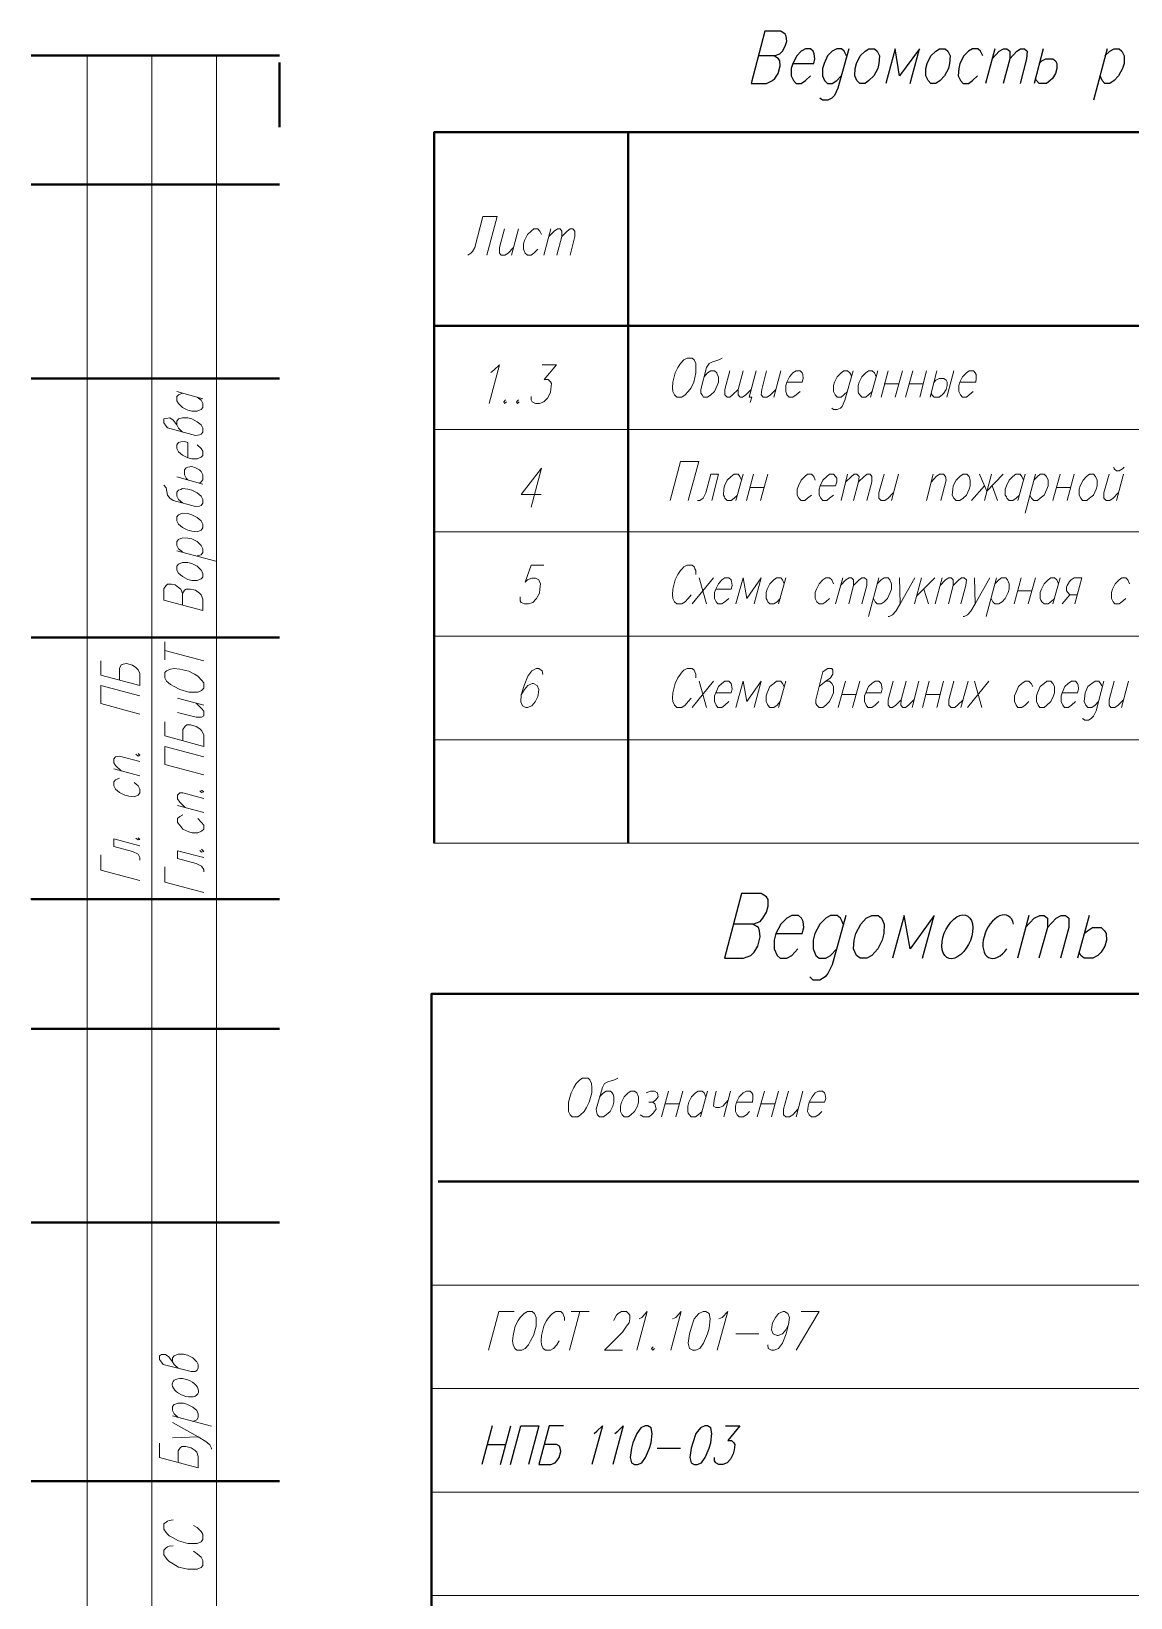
# Model space of a CAD drawing. Header units: millimetres. Extents: x 2185 to 4647, y 1259 to 2456.
# Drawn here: x 3891.2 to 3933.7, y 2395.2 to 2455.7 of the extents above; entities that cross this region are included whole.
import ezdxf

# ---------------------------------------------------------------- set-up
doc = ezdxf.new("R2010")
doc.units = ezdxf.units.MM
for name, color, linetype in [('PDF _0', 7, 'Continuous'), ('PDF _OBORUDOVANIE', 7, 'Continuous'), ('PDF _Рамка толстая', 7, 'Continuous')]:
    doc.layers.add(name, color=color, linetype=linetype)

msp = doc.modelspace()

# ---------------------------------------------------------------- linework, layer by layer
at = {"layer": 'PDF _0', "lineweight": 40}
for points in [[(3891.183, 2454.785), (3900.772, 2454.785)], [(3999.013, 2424.324), (3999.013, 2451.821), (3906.762, 2451.821), (3906.762, 2424.324)], [(3914.256, 2451.821), (3914.256, 2424.324)], [(3891.183, 2449.789), (3900.772, 2449.789)], [(3999.013, 2444.328), (3906.762, 2444.328)], [(3891.183, 2442.295), (3900.772, 2442.295)], [(3891.183, 2432.283), (3900.772, 2432.283)], [(3906.657, 2339.25), (3906.657, 2418.503), (3999.14, 2418.503), (3999.14, 2339.25)], [(3891.183, 2417.148), (3900.772, 2417.148)], [(3906.911, 2411.242), (3999.14, 2411.242)], [(3891.183, 2409.654), (3900.772, 2409.654)], [(3891.183, 2399.663), (3900.772, 2399.663)]]:
    msp.add_lwpolyline(points, dxfattribs=at)
at = {"layer": 'PDF _0', "lineweight": 20}
for points in [[(3893.342, 2454.785), (3893.342, 2422.165), (3893.342, 2357.031)], [(3895.84, 2454.785), (3895.84, 2422.165), (3895.84, 2357.031)], [(3898.338, 2454.785), (3898.338, 2422.165), (3898.338, 2357.031)], [(3908.795, 2447.058), (3909.197, 2448.561), (3908.646, 2448.561), (3908.329, 2447.355), (3908.244, 2447.206), (3908.181, 2447.143), (3908.054, 2447.058)], [(3909.472, 2448.074), (3909.281, 2447.355), (3909.281, 2447.143), (3909.345, 2447.058), (3909.493, 2447.058), (3909.62, 2447.143), (3909.832, 2447.355)], [(3910.022, 2448.074), (3909.747, 2447.058)], [(3910.911, 2447.863), (3910.848, 2447.99), (3910.763, 2448.074), (3910.615, 2448.074), (3910.509, 2447.99), (3910.361, 2447.863), (3910.255, 2447.63), (3910.213, 2447.503), (3910.213, 2447.291), (3910.276, 2447.143), (3910.361, 2447.058), (3910.509, 2447.058), (3910.615, 2447.143), (3910.763, 2447.291)], [(3911.271, 2448.074), (3910.996, 2447.058)], [(3911.187, 2447.778), (3911.398, 2447.99), (3911.525, 2448.074), (3911.631, 2448.074), (3911.695, 2447.99), (3911.695, 2447.778), (3911.504, 2447.058)], [(3911.695, 2447.778), (3911.906, 2447.99), (3912.012, 2448.074), (3912.118, 2448.074), (3912.203, 2447.99), (3912.203, 2447.778), (3912.012, 2447.058)], [(3917.897, 2443.079), (3917.77, 2443.015), (3917.495, 2442.93), (3917.389, 2442.867), (3917.283, 2442.719), (3917.071, 2441.872), (3917.071, 2441.724), (3917.114, 2441.66), (3917.177, 2441.576), (3917.325, 2441.576), (3917.452, 2441.66), (3917.6, 2441.787), (3917.706, 2442.02), (3917.749, 2442.147), (3917.749, 2442.359), (3917.706, 2442.444), (3917.685, 2442.507), (3917.6, 2442.592), (3917.452, 2442.592), (3917.325, 2442.507), (3917.198, 2442.359)], [(3908.943, 2442.528), (3909.07, 2442.613), (3909.281, 2442.825), (3908.879, 2441.322)], [(3910.933, 2442.825), (3911.483, 2442.825), (3911.017, 2442.253), (3911.165, 2442.253), (3911.25, 2442.168), (3911.292, 2442.105), (3911.271, 2441.893), (3911.25, 2441.745), (3911.144, 2441.533), (3910.996, 2441.385), (3910.827, 2441.322), (3910.679, 2441.322), (3910.552, 2441.385), (3910.509, 2441.47), (3910.509, 2441.597)], [(3918.511, 2441.872), (3918.299, 2441.66), (3918.193, 2441.576), (3918.087, 2441.576), (3918.003, 2441.66), (3918.003, 2441.872), (3918.193, 2442.592)], [(3919.019, 2441.872), (3918.807, 2441.66), (3918.68, 2441.576), (3918.595, 2441.576), (3918.511, 2441.66), (3918.511, 2441.872), (3918.701, 2442.592)], [(3919.209, 2442.592), (3918.934, 2441.576), (3919.04, 2441.576), (3918.976, 2441.364)], [(3919.611, 2442.592), (3919.421, 2441.872), (3919.4, 2441.66), (3919.484, 2441.576), (3919.633, 2441.576), (3919.76, 2441.66), (3919.971, 2441.872)], [(3920.162, 2442.592), (3919.887, 2441.576)], [(3920.395, 2442.147), (3920.987, 2442.147), (3921.03, 2442.295), (3921.009, 2442.444), (3920.987, 2442.507), (3920.903, 2442.592), (3920.755, 2442.592), (3920.628, 2442.507), (3920.501, 2442.359), (3920.395, 2442.147), (3920.352, 2442.02), (3920.352, 2441.787), (3920.395, 2441.66), (3920.479, 2441.576), (3920.628, 2441.576), (3920.755, 2441.66), (3920.903, 2441.787)], [(3922.956, 2442.592), (3922.638, 2441.449), (3922.533, 2441.216), (3922.469, 2441.152), (3922.342, 2441.089), (3922.194, 2441.089), (3922.13, 2441.152)], [(3922.892, 2442.359), (3922.871, 2442.444), (3922.829, 2442.507), (3922.744, 2442.592), (3922.596, 2442.592), (3922.49, 2442.507), (3922.342, 2442.359), (3922.236, 2442.147), (3922.194, 2442.02), (3922.194, 2441.787), (3922.257, 2441.66), (3922.342, 2441.576), (3922.49, 2441.576), (3922.596, 2441.66), (3922.744, 2441.787)], [(3923.697, 2441.787), (3923.549, 2441.66), (3923.443, 2441.576), (3923.295, 2441.576), (3923.21, 2441.66), (3923.168, 2441.724), (3923.147, 2441.787), (3923.147, 2442.02), (3923.189, 2442.147), (3923.295, 2442.359), (3923.443, 2442.507), (3923.549, 2442.592), (3923.697, 2442.592), (3923.782, 2442.507), (3923.845, 2442.359)], [(3923.909, 2442.592), (3923.633, 2441.576)], [(3924.311, 2442.592), (3924.036, 2441.576)], [(3924.861, 2442.592), (3924.586, 2441.576)], [(3925.263, 2442.592), (3924.988, 2441.576)], [(3925.793, 2442.592), (3925.538, 2441.576)], [(3926.195, 2442.592), (3925.941, 2441.576)], [(3926.851, 2442.592), (3926.576, 2441.576)], [(3927.084, 2442.147), (3927.698, 2442.147), (3927.719, 2442.295), (3927.719, 2442.444), (3927.676, 2442.507), (3927.613, 2442.592), (3927.444, 2442.592), (3927.338, 2442.507), (3927.19, 2442.359), (3927.084, 2442.147), (3927.041, 2442.02), (3927.041, 2441.787), (3927.105, 2441.66), (3927.19, 2441.576), (3927.338, 2441.576), (3927.444, 2441.66), (3927.592, 2441.787)], [(3924.163, 2442.084), (3924.713, 2442.084)], [(3925.115, 2442.084), (3925.665, 2442.084)], [(3926.089, 2442.147), (3926.152, 2442.232), (3926.279, 2442.295), (3926.428, 2442.295), (3926.47, 2442.295), (3926.555, 2442.232), (3926.597, 2442.147), (3926.597, 2442.02), (3926.555, 2441.872), (3926.47, 2441.724), (3926.406, 2441.66), (3926.279, 2441.576), (3926.089, 2441.576), (3926.004, 2441.66), (3925.983, 2441.724)], [(3896.814, 2441.787), (3897.808, 2441.512)], [(3897.597, 2441.576), (3897.745, 2441.449), (3897.808, 2441.322), (3897.808, 2441.173), (3897.745, 2441.089), (3897.681, 2441.068), (3897.597, 2441.025), (3897.385, 2441.025), (3897.237, 2441.068), (3897.025, 2441.173), (3896.877, 2441.322), (3896.814, 2441.427), (3896.814, 2441.597), (3896.877, 2441.66), (3897.025, 2441.724)], [(3909.514, 2441.47), (3909.451, 2441.385), (3909.472, 2441.322), (3909.557, 2441.385)], [(3910.022, 2441.47), (3909.938, 2441.385), (3909.98, 2441.322), (3910.044, 2441.385)], [(3897.025, 2440.221), (3896.877, 2440.369), (3896.814, 2440.496), (3896.665, 2440.687), (3896.538, 2440.771), (3896.39, 2440.75), (3896.305, 2440.729), (3896.305, 2440.581), (3896.39, 2440.454), (3896.454, 2440.39), (3897.533, 2440.094), (3897.681, 2440.115), (3897.745, 2440.136), (3897.808, 2440.221), (3897.808, 2440.369), (3897.745, 2440.496), (3897.597, 2440.623), (3897.385, 2440.729), (3897.237, 2440.771), (3897.025, 2440.771), (3896.877, 2440.729), (3896.814, 2440.644), (3896.814, 2440.496)], [(3906.762, 2440.327), (3999.013, 2440.327)], [(3897.237, 2439.226), (3897.237, 2439.819), (3897.11, 2439.861), (3896.962, 2439.84), (3896.877, 2439.819), (3896.814, 2439.734), (3896.814, 2439.586), (3896.877, 2439.459), (3897.025, 2439.332), (3897.237, 2439.226), (3897.385, 2439.184), (3897.597, 2439.184), (3897.745, 2439.247), (3897.808, 2439.311), (3897.808, 2439.48), (3897.745, 2439.586), (3897.597, 2439.734)], [(3897.237, 2438.379), (3897.173, 2438.443), (3897.11, 2438.57), (3897.11, 2438.718), (3897.11, 2438.76), (3897.173, 2438.845), (3897.237, 2438.866), (3897.385, 2438.887), (3897.533, 2438.845), (3897.681, 2438.76), (3897.745, 2438.697), (3897.808, 2438.57), (3897.808, 2438.379), (3897.745, 2438.295), (3897.681, 2438.252)], [(3910.509, 2437.321), (3910.911, 2438.824), (3910.128, 2437.808), (3910.89, 2437.808)], [(3915.886, 2437.575), (3916.288, 2439.078), (3916.987, 2439.078), (3916.584, 2437.575)], [(3933.032, 2438.866), (3933.053, 2438.803), (3933.138, 2438.718), (3933.244, 2438.718), (3933.371, 2438.803), (3933.434, 2438.866)], [(3896.814, 2438.485), (3897.808, 2438.21)], [(3917.495, 2437.575), (3917.749, 2438.591), (3917.452, 2438.591), (3917.262, 2437.871), (3917.156, 2437.66), (3917.029, 2437.575), (3916.944, 2437.575)], [(3918.49, 2437.787), (3918.363, 2437.66), (3918.236, 2437.575), (3918.087, 2437.575), (3918.003, 2437.66), (3917.982, 2437.723), (3917.939, 2437.787), (3917.96, 2438.019), (3917.982, 2438.146), (3918.087, 2438.358), (3918.236, 2438.506), (3918.363, 2438.591), (3918.511, 2438.591), (3918.574, 2438.506), (3918.638, 2438.358)], [(3918.701, 2438.591), (3918.426, 2437.575)], [(3919.103, 2438.591), (3918.828, 2437.575)], [(3919.654, 2438.591), (3919.379, 2437.575)], [(3921.495, 2438.358), (3921.432, 2438.506), (3921.347, 2438.591), (3921.199, 2438.591), (3921.093, 2438.506), (3920.945, 2438.358), (3920.839, 2438.146), (3920.797, 2438.019), (3920.797, 2437.787), (3920.86, 2437.66), (3920.945, 2437.575), (3921.093, 2437.575), (3921.199, 2437.66), (3921.347, 2437.787)], [(3921.686, 2438.146), (3922.279, 2438.146), (3922.321, 2438.295), (3922.321, 2438.443), (3922.279, 2438.506), (3922.194, 2438.591), (3922.046, 2438.591), (3921.94, 2438.506), (3921.792, 2438.358), (3921.686, 2438.146), (3921.644, 2438.019), (3921.644, 2437.787), (3921.707, 2437.66), (3921.792, 2437.575), (3921.94, 2437.575), (3922.046, 2437.66), (3922.194, 2437.787)], [(3922.744, 2438.591), (3922.49, 2437.575)], [(3922.681, 2438.295), (3922.892, 2438.506), (3922.998, 2438.591), (3923.104, 2438.591), (3923.189, 2438.506), (3923.168, 2438.295), (3922.977, 2437.575)], [(3923.168, 2438.295), (3923.379, 2438.506), (3923.506, 2438.591), (3923.612, 2438.591), (3923.676, 2438.506), (3923.676, 2438.295), (3923.485, 2437.575)], [(3924.163, 2438.591), (3923.951, 2437.871), (3923.951, 2437.66), (3924.036, 2437.575), (3924.184, 2437.575), (3924.311, 2437.66), (3924.501, 2437.871)], [(3924.713, 2438.591), (3924.438, 2437.575)], [(3926.047, 2438.591), (3925.793, 2437.575)], [(3925.983, 2438.295), (3926.174, 2438.506), (3926.301, 2438.591), (3926.449, 2438.591), (3926.533, 2438.506), (3926.555, 2438.358), (3926.343, 2437.575)], [(3928.756, 2438.591), (3928.121, 2437.935), (3927.846, 2438.591)], [(3928.311, 2438.591), (3928.036, 2437.575)], [(3929.391, 2437.787), (3929.264, 2437.66), (3929.137, 2437.575), (3928.989, 2437.575), (3928.904, 2437.66), (3928.883, 2437.723), (3928.841, 2437.787), (3928.841, 2438.019), (3928.883, 2438.146), (3928.989, 2438.358), (3929.137, 2438.506), (3929.243, 2438.591), (3929.412, 2438.591), (3929.476, 2438.506), (3929.539, 2438.358)], [(3929.603, 2438.591), (3929.328, 2437.575)], [(3930.005, 2438.591), (3929.603, 2437.088)], [(3929.941, 2438.358), (3930.09, 2438.506), (3930.195, 2438.591), (3930.344, 2438.591), (3930.428, 2438.506), (3930.492, 2438.358), (3930.492, 2438.146), (3930.449, 2438.019), (3930.344, 2437.787), (3930.195, 2437.66), (3930.09, 2437.575), (3929.941, 2437.575), (3929.857, 2437.66), (3929.793, 2437.787)], [(3930.957, 2438.591), (3930.682, 2437.575)], [(3931.508, 2438.591), (3931.233, 2437.575)], [(3932.863, 2438.591), (3932.651, 2437.871), (3932.651, 2437.66), (3932.736, 2437.575), (3932.884, 2437.575), (3933.011, 2437.66), (3933.201, 2437.871)], [(3933.413, 2438.591), (3933.138, 2437.575)], [(3896.305, 2438.168), (3896.39, 2438.062), (3896.454, 2437.787), (3896.538, 2437.66), (3896.665, 2437.575), (3897.533, 2437.342), (3897.681, 2437.363), (3897.745, 2437.384), (3897.808, 2437.469), (3897.808, 2437.617), (3897.745, 2437.744), (3897.597, 2437.871), (3897.385, 2437.977), (3897.237, 2438.019), (3897.025, 2438.041), (3896.962, 2437.998), (3896.877, 2437.977), (3896.814, 2437.892), (3896.814, 2437.744), (3896.877, 2437.617), (3897.025, 2437.49)], [(3918.976, 2438.083), (3919.527, 2438.083)], [(3927.528, 2437.575), (3928.036, 2438.146)], [(3928.333, 2438.146), (3928.544, 2437.575)], [(3930.809, 2438.083), (3931.36, 2438.083)], [(3897.025, 2435.585), (3896.877, 2435.712), (3896.814, 2435.839), (3896.814, 2435.987), (3896.877, 2436.072), (3897.025, 2436.135), (3897.237, 2436.114), (3897.385, 2436.093), (3897.597, 2435.987), (3897.745, 2435.839), (3897.808, 2435.712), (3897.808, 2435.564), (3897.745, 2435.479), (3897.597, 2435.437)], [(3906.762, 2436.368), (3999.013, 2436.368)], [(3896.814, 2435.627), (3898.316, 2435.225)], [(3910.996, 2435.077), (3910.509, 2435.077), (3910.276, 2434.421), (3910.361, 2434.506), (3910.53, 2434.569), (3910.679, 2434.569), (3910.806, 2434.506), (3910.869, 2434.357), (3910.848, 2434.146), (3910.827, 2433.998), (3910.721, 2433.786), (3910.573, 2433.638), (3910.403, 2433.574), (3910.255, 2433.574), (3910.128, 2433.638), (3910.086, 2433.701), (3910.086, 2433.849)], [(3916.881, 2434.717), (3916.881, 2434.865), (3916.838, 2434.929), (3916.817, 2435.014), (3916.733, 2435.077), (3916.542, 2435.077), (3916.415, 2435.014), (3916.352, 2434.929), (3916.288, 2434.865), (3916.182, 2434.717), (3916.076, 2434.506), (3915.992, 2434.146), (3915.971, 2433.934), (3915.992, 2433.786), (3916.055, 2433.659), (3916.14, 2433.574), (3916.33, 2433.574), (3916.457, 2433.659), (3916.584, 2433.786), (3916.69, 2433.934)], [(3917.558, 2434.59), (3916.733, 2433.574)], [(3917.008, 2434.59), (3917.283, 2433.574)], [(3917.643, 2434.146), (3918.236, 2434.146), (3918.278, 2434.294), (3918.257, 2434.442), (3918.236, 2434.506), (3918.151, 2434.59), (3918.003, 2434.59), (3917.876, 2434.506), (3917.749, 2434.357), (3917.643, 2434.146), (3917.6, 2434.019), (3917.6, 2433.786), (3917.664, 2433.659), (3917.727, 2433.574), (3917.876, 2433.574), (3918.003, 2433.659), (3918.151, 2433.786)], [(3919.125, 2433.574), (3919.4, 2434.59), (3918.849, 2433.786), (3918.701, 2434.59), (3918.426, 2433.574)], [(3920.141, 2433.786), (3920.014, 2433.659), (3919.887, 2433.574), (3919.738, 2433.574), (3919.654, 2433.659), (3919.633, 2433.722), (3919.59, 2433.786), (3919.59, 2434.019), (3919.633, 2434.146), (3919.738, 2434.357), (3919.887, 2434.506), (3919.992, 2434.59), (3920.162, 2434.59), (3920.225, 2434.506), (3920.289, 2434.357)], [(3920.352, 2434.59), (3920.077, 2433.574)], [(3922.194, 2434.357), (3922.13, 2434.506), (3922.046, 2434.59), (3921.898, 2434.59), (3921.792, 2434.506), (3921.644, 2434.357), (3921.538, 2434.146), (3921.495, 2434.019), (3921.495, 2433.786), (3921.559, 2433.659), (3921.644, 2433.574), (3921.792, 2433.574), (3921.898, 2433.659), (3922.046, 2433.786)], [(3922.554, 2434.59), (3922.279, 2433.574)], [(3922.469, 2434.294), (3922.681, 2434.506), (3922.808, 2434.59), (3922.892, 2434.59), (3922.977, 2434.506), (3922.977, 2434.294), (3922.787, 2433.574)], [(3922.977, 2434.294), (3923.189, 2434.506), (3923.295, 2434.59), (3923.401, 2434.59), (3923.485, 2434.506), (3923.485, 2434.294), (3923.295, 2433.574)], [(3923.951, 2434.59), (3923.549, 2433.087)], [(3923.887, 2434.357), (3924.036, 2434.506), (3924.163, 2434.59), (3924.311, 2434.59), (3924.374, 2434.506), (3924.438, 2434.357), (3924.438, 2434.146), (3924.395, 2434.019), (3924.29, 2433.786), (3924.163, 2433.659), (3924.036, 2433.574), (3923.887, 2433.574), (3923.803, 2433.659), (3923.739, 2433.786)], [(3924.755, 2434.59), (3924.776, 2433.574), (3925.348, 2434.59)], [(3925.602, 2434.59), (3925.327, 2433.574)], [(3926.11, 2434.59), (3925.411, 2433.871)], [(3926.406, 2434.59), (3926.131, 2433.574)], [(3926.322, 2434.294), (3926.533, 2434.506), (3926.66, 2434.59), (3926.745, 2434.59), (3926.83, 2434.506), (3926.83, 2434.294), (3926.639, 2433.574)], [(3926.83, 2434.294), (3927.041, 2434.506), (3927.147, 2434.59), (3927.253, 2434.59), (3927.338, 2434.506), (3927.317, 2434.294), (3927.126, 2433.574)], [(3927.655, 2434.59), (3927.676, 2433.574), (3928.248, 2434.59)], [(3928.502, 2434.59), (3928.1, 2433.087)], [(3928.439, 2434.357), (3928.587, 2434.506), (3928.693, 2434.59), (3928.862, 2434.59), (3928.925, 2434.506), (3928.989, 2434.357), (3928.989, 2434.146), (3928.947, 2434.019), (3928.841, 2433.786), (3928.714, 2433.659), (3928.587, 2433.574), (3928.439, 2433.574), (3928.354, 2433.659), (3928.29, 2433.786)], [(3929.455, 2434.59), (3929.179, 2433.574)], [(3930.005, 2434.59), (3929.73, 2433.574)], [(3930.746, 2433.786), (3930.598, 2433.659), (3930.492, 2433.574), (3930.344, 2433.574), (3930.259, 2433.659), (3930.217, 2433.722), (3930.195, 2433.786), (3930.195, 2434.019), (3930.238, 2434.146), (3930.344, 2434.357), (3930.492, 2434.506), (3930.598, 2434.59), (3930.746, 2434.59), (3930.83, 2434.506), (3930.894, 2434.357)], [(3930.957, 2434.59), (3930.682, 2433.574)], [(3931.529, 2433.574), (3931.804, 2434.59), (3931.508, 2434.59), (3931.381, 2434.506), (3931.317, 2434.442), (3931.233, 2434.294), (3931.212, 2434.23), (3931.212, 2434.082), (3931.254, 2434.019), (3931.339, 2433.934), (3931.635, 2433.934)], [(3933.646, 2434.357), (3933.582, 2434.506), (3933.498, 2434.59), (3933.349, 2434.59), (3933.244, 2434.506), (3933.095, 2434.357), (3932.99, 2434.146), (3932.947, 2434.019), (3932.947, 2433.786), (3933.011, 2433.659), (3933.074, 2433.574), (3933.244, 2433.574), (3933.349, 2433.659), (3933.498, 2433.786)], [(3897.025, 2433.976), (3896.962, 2434.146), (3896.877, 2434.209), (3896.75, 2434.315), (3896.602, 2434.336), (3896.454, 2434.336), (3896.39, 2434.294), (3896.305, 2434.167), (3896.305, 2433.722), (3897.808, 2433.32), (3897.808, 2433.765), (3897.745, 2433.934), (3897.681, 2433.998), (3897.533, 2434.103), (3897.322, 2434.146), (3897.173, 2434.146), (3897.11, 2434.103), (3897.025, 2433.976), (3897.025, 2433.532)], [(3925.687, 2434.146), (3925.877, 2433.574)], [(3929.328, 2434.082), (3929.878, 2434.082)], [(3924.776, 2433.574), (3924.607, 2433.299), (3924.48, 2433.151), (3924.353, 2433.087), (3924.311, 2433.087)], [(3927.676, 2433.574), (3927.507, 2433.299), (3927.38, 2433.151), (3927.253, 2433.087), (3927.211, 2433.087)], [(3931.042, 2433.574), (3931.339, 2433.934)], [(3906.762, 2432.325), (3999.013, 2432.325)], [(3896.348, 2431.415), (3896.348, 2432.114)], [(3896.348, 2431.775), (3897.851, 2431.373)], [(3893.871, 2431.373), (3893.871, 2430.822), (3895.374, 2430.42), (3895.374, 2430.886), (3895.311, 2431.034), (3895.226, 2431.119), (3895.099, 2431.203), (3894.866, 2431.267), (3894.739, 2431.246), (3894.654, 2431.225), (3894.591, 2431.076), (3894.591, 2430.632)], [(3910.954, 2430.843), (3910.933, 2430.992), (3910.806, 2431.076), (3910.7, 2431.076), (3910.53, 2430.992), (3910.382, 2430.78), (3910.234, 2430.42), (3910.128, 2430.06), (3910.107, 2429.785), (3910.171, 2429.637), (3910.298, 2429.573), (3910.361, 2429.573), (3910.53, 2429.637), (3910.657, 2429.785), (3910.763, 2429.997), (3910.784, 2430.06), (3910.806, 2430.272), (3910.742, 2430.42), (3910.594, 2430.505), (3910.552, 2430.505), (3910.382, 2430.42), (3910.255, 2430.272), (3910.128, 2430.06)], [(3916.881, 2430.716), (3916.881, 2430.865), (3916.838, 2430.949), (3916.817, 2431.013), (3916.733, 2431.076), (3916.542, 2431.076), (3916.415, 2431.013), (3916.352, 2430.949), (3916.288, 2430.865), (3916.182, 2430.716), (3916.076, 2430.505), (3915.992, 2430.145), (3915.971, 2429.933), (3915.992, 2429.806), (3916.055, 2429.658), (3916.14, 2429.573), (3916.33, 2429.573), (3916.457, 2429.658), (3916.584, 2429.806), (3916.69, 2429.933)], [(3921.644, 2430.378), (3921.792, 2430.505), (3921.898, 2430.589), (3922.088, 2430.716), (3922.173, 2430.865), (3922.173, 2431.013), (3922.13, 2431.076), (3921.982, 2431.076), (3921.876, 2431.013), (3921.792, 2430.949), (3921.517, 2429.87), (3921.517, 2429.722), (3921.559, 2429.658), (3921.644, 2429.573), (3921.792, 2429.573), (3921.898, 2429.658), (3922.046, 2429.806), (3922.152, 2430.018), (3922.194, 2430.145), (3922.194, 2430.378), (3922.13, 2430.505), (3922.046, 2430.589), (3921.898, 2430.589)], [(3895.374, 2429.319), (3893.871, 2429.722), (3893.871, 2430.42), (3895.374, 2430.018)], [(3917.558, 2430.589), (3916.733, 2429.573)], [(3917.008, 2430.589), (3917.283, 2429.573)], [(3917.643, 2430.145), (3918.236, 2430.145), (3918.278, 2430.293), (3918.257, 2430.441), (3918.236, 2430.505), (3918.151, 2430.589), (3918.003, 2430.589), (3917.876, 2430.505), (3917.749, 2430.378), (3917.643, 2430.145), (3917.6, 2430.018), (3917.6, 2429.806), (3917.664, 2429.658), (3917.727, 2429.573), (3917.876, 2429.573), (3918.003, 2429.658), (3918.151, 2429.806)], [(3919.125, 2429.573), (3919.4, 2430.589), (3918.849, 2429.806), (3918.701, 2430.589), (3918.426, 2429.573)], [(3920.141, 2429.806), (3920.014, 2429.658), (3919.887, 2429.573), (3919.738, 2429.573), (3919.654, 2429.658), (3919.633, 2429.722), (3919.59, 2429.806), (3919.59, 2430.018), (3919.633, 2430.145), (3919.738, 2430.378), (3919.887, 2430.505), (3919.992, 2430.589), (3920.162, 2430.589), (3920.225, 2430.505), (3920.289, 2430.378)], [(3920.352, 2430.589), (3920.077, 2429.573)], [(3922.66, 2430.589), (3922.384, 2429.573)], [(3923.21, 2430.589), (3922.935, 2429.573)], [(3923.443, 2430.145), (3924.036, 2430.145), (3924.078, 2430.293), (3924.057, 2430.441), (3924.036, 2430.505), (3923.951, 2430.589), (3923.803, 2430.589), (3923.676, 2430.505), (3923.549, 2430.378), (3923.443, 2430.145), (3923.401, 2430.018), (3923.401, 2429.806), (3923.464, 2429.658), (3923.528, 2429.573), (3923.676, 2429.573), (3923.803, 2429.658), (3923.951, 2429.806)], [(3924.819, 2429.87), (3924.607, 2429.658), (3924.48, 2429.573), (3924.395, 2429.573), (3924.311, 2429.658), (3924.311, 2429.87), (3924.501, 2430.589)], [(3925.306, 2429.87), (3925.094, 2429.658), (3924.988, 2429.573), (3924.882, 2429.573), (3924.798, 2429.658), (3924.819, 2429.87), (3925.009, 2430.589)], [(3925.242, 2429.573), (3925.496, 2430.589)], [(3925.898, 2430.589), (3925.644, 2429.573)], [(3926.449, 2430.589), (3926.195, 2429.573)], [(3926.851, 2430.589), (3926.66, 2429.87), (3926.66, 2429.658), (3926.745, 2429.573), (3926.893, 2429.573), (3926.999, 2429.658), (3927.211, 2429.87)], [(3927.401, 2430.589), (3927.126, 2429.573)], [(3928.206, 2430.589), (3927.38, 2429.573)], [(3927.655, 2430.589), (3927.93, 2429.573)], [(3929.899, 2430.378), (3929.836, 2430.505), (3929.751, 2430.589), (3929.603, 2430.589), (3929.476, 2430.505), (3929.349, 2430.378), (3929.243, 2430.145), (3929.201, 2430.018), (3929.201, 2429.806), (3929.264, 2429.658), (3929.328, 2429.573), (3929.476, 2429.573), (3929.603, 2429.658), (3929.751, 2429.806)], [(3931.042, 2430.145), (3931.635, 2430.145), (3931.677, 2430.293), (3931.656, 2430.441), (3931.635, 2430.505), (3931.55, 2430.589), (3931.402, 2430.589), (3931.275, 2430.505), (3931.148, 2430.378), (3931.042, 2430.145), (3931, 2430.018), (3931, 2429.806), (3931.063, 2429.658), (3931.127, 2429.573), (3931.275, 2429.573), (3931.402, 2429.658), (3931.55, 2429.806)], [(3932.651, 2430.589), (3932.355, 2429.446), (3932.249, 2429.235), (3932.164, 2429.15), (3932.058, 2429.087), (3931.91, 2429.087), (3931.825, 2429.15)], [(3932.587, 2430.378), (3932.566, 2430.441), (3932.524, 2430.505), (3932.46, 2430.589), (3932.312, 2430.589), (3932.185, 2430.505), (3932.037, 2430.378), (3931.931, 2430.145), (3931.91, 2430.018), (3931.889, 2429.806), (3931.952, 2429.658), (3932.037, 2429.573), (3932.185, 2429.573), (3932.312, 2429.658), (3932.439, 2429.806)], [(3933.053, 2430.589), (3932.863, 2429.87), (3932.863, 2429.658), (3932.926, 2429.573), (3933.074, 2429.573), (3933.201, 2429.658), (3933.413, 2429.87)], [(3933.603, 2430.589), (3933.328, 2429.573)], [(3896.835, 2429.933), (3897.851, 2429.658)], [(3896.835, 2429.383), (3897.554, 2429.192), (3897.766, 2429.192), (3897.851, 2429.256), (3897.851, 2429.425), (3897.766, 2429.531), (3897.554, 2429.743)], [(3922.511, 2430.081), (3923.062, 2430.081)], [(3925.771, 2430.081), (3926.322, 2430.081)], [(3896.348, 2429.023), (3896.348, 2428.473), (3897.851, 2428.07), (3897.851, 2428.515), (3897.766, 2428.684), (3897.703, 2428.748), (3897.554, 2428.833), (3897.343, 2428.896), (3897.195, 2428.896), (3897.131, 2428.854), (3897.046, 2428.727), (3897.046, 2428.282)], [(3897.851, 2426.97), (3896.348, 2427.372), (3896.348, 2428.07), (3897.851, 2427.668)], [(3906.762, 2428.325), (3999.013, 2428.325)], [(3894.654, 2427.118), (3894.443, 2427.33), (3894.379, 2427.435), (3894.379, 2427.584), (3894.443, 2427.668), (3894.591, 2427.689), (3895.374, 2427.478)], [(3895.226, 2427.774), (3895.311, 2427.689), (3895.374, 2427.732), (3895.311, 2427.795)], [(3894.379, 2427.203), (3895.374, 2426.927)], [(3894.591, 2426.843), (3894.443, 2426.779), (3894.379, 2426.695), (3894.379, 2426.546), (3894.443, 2426.419), (3894.591, 2426.292), (3894.803, 2426.187), (3894.951, 2426.144), (3895.162, 2426.123), (3895.311, 2426.187), (3895.374, 2426.271), (3895.374, 2426.419), (3895.311, 2426.546), (3895.162, 2426.673)], [(3897.131, 2425.7), (3896.919, 2425.911), (3896.835, 2426.038), (3896.835, 2426.187), (3896.919, 2426.271), (3897.046, 2426.271), (3897.851, 2426.06)], [(3897.703, 2426.356), (3897.766, 2426.292), (3897.851, 2426.314), (3897.766, 2426.377)], [(3896.835, 2425.784), (3897.851, 2425.509)], [(3897.046, 2425.424), (3896.919, 2425.361), (3896.835, 2425.276), (3896.835, 2425.128), (3896.919, 2425.022), (3897.046, 2424.874), (3897.279, 2424.768), (3897.406, 2424.726), (3897.618, 2424.726), (3897.766, 2424.789), (3897.851, 2424.874), (3897.851, 2425.022), (3897.766, 2425.128), (3897.618, 2425.276)], [(3895.374, 2424.218), (3894.379, 2424.493), (3894.379, 2424.197), (3895.099, 2424.006), (3895.311, 2423.9), (3895.374, 2423.773), (3895.374, 2423.668)], [(3895.226, 2424.514), (3895.311, 2424.451), (3895.374, 2424.472), (3895.311, 2424.535)], [(3906.762, 2424.324), (3999.013, 2424.324)], [(3893.871, 2423.879), (3893.871, 2423.287), (3895.374, 2422.884)], [(3897.851, 2423.773), (3896.835, 2424.027), (3896.835, 2423.731), (3897.554, 2423.541), (3897.766, 2423.435), (3897.851, 2423.308), (3897.851, 2423.223)], [(3897.703, 2424.049), (3897.766, 2423.985), (3897.851, 2424.006), (3897.766, 2424.091)], [(3896.348, 2423.414), (3896.348, 2422.821), (3897.851, 2422.419)], [(3913.854, 2415.243), (3913.727, 2415.179), (3913.473, 2415.095), (3913.346, 2415.031), (3913.261, 2414.883), (3913.028, 2414.036), (3913.049, 2413.888), (3913.071, 2413.824), (3913.155, 2413.74), (3913.303, 2413.74), (3913.409, 2413.824), (3913.557, 2413.951), (3913.663, 2414.163), (3913.706, 2414.311), (3913.706, 2414.523), (3913.684, 2414.608), (3913.642, 2414.671), (3913.579, 2414.735), (3913.409, 2414.735), (3913.303, 2414.671), (3913.155, 2414.523)], [(3914.954, 2414.671), (3915.124, 2414.735), (3915.272, 2414.735), (3915.399, 2414.671), (3915.42, 2414.523), (3915.314, 2414.396), (3915.209, 2414.311), (3915.06, 2414.311)], [(3915.822, 2414.735), (3915.547, 2413.74)], [(3916.373, 2414.735), (3916.098, 2413.74)], [(3917.114, 2413.951), (3916.965, 2413.824), (3916.86, 2413.74), (3916.69, 2413.74), (3916.627, 2413.824), (3916.584, 2413.888), (3916.563, 2413.951), (3916.563, 2414.163), (3916.606, 2414.311), (3916.711, 2414.523), (3916.86, 2414.671), (3916.965, 2414.735), (3917.114, 2414.735), (3917.198, 2414.671), (3917.262, 2414.523)], [(3917.325, 2414.735), (3917.05, 2413.74)], [(3917.664, 2414.735), (3917.579, 2414.396), (3917.558, 2414.163), (3917.643, 2414.1), (3917.791, 2414.1), (3917.918, 2414.163), (3918.13, 2414.396)], [(3918.214, 2414.735), (3917.96, 2413.74)], [(3918.447, 2414.311), (3919.061, 2414.311), (3919.082, 2414.459), (3919.082, 2414.608), (3919.04, 2414.671), (3918.976, 2414.735), (3918.828, 2414.735), (3918.701, 2414.671), (3918.553, 2414.523), (3918.447, 2414.311), (3918.405, 2414.163), (3918.405, 2413.951), (3918.468, 2413.824), (3918.553, 2413.74), (3918.701, 2413.74), (3918.828, 2413.824), (3918.955, 2413.951)], [(3919.527, 2414.735), (3919.252, 2413.74)], [(3920.077, 2414.735), (3919.802, 2413.74)], [(3920.458, 2414.735), (3920.268, 2414.036), (3920.268, 2413.824), (3920.352, 2413.74), (3920.501, 2413.74), (3920.628, 2413.824), (3920.818, 2414.036)], [(3921.009, 2414.735), (3920.755, 2413.74)], [(3921.263, 2414.311), (3921.855, 2414.311), (3921.898, 2414.459), (3921.876, 2414.608), (3921.855, 2414.671), (3921.771, 2414.735), (3921.622, 2414.735), (3921.495, 2414.671), (3921.368, 2414.523), (3921.263, 2414.311), (3921.22, 2414.163), (3921.199, 2413.951), (3921.263, 2413.824), (3921.347, 2413.74), (3921.495, 2413.74), (3921.622, 2413.824), (3921.749, 2413.951)], [(3915.209, 2414.311), (3915.293, 2414.248), (3915.314, 2414.163), (3915.336, 2414.036), (3915.23, 2413.888), (3915.166, 2413.824), (3915.06, 2413.74), (3914.849, 2413.74), (3914.722, 2413.824)], [(3915.674, 2414.248), (3916.225, 2414.248)], [(3919.379, 2414.248), (3919.929, 2414.248)], [(3906.657, 2407.241), (3999.14, 2407.241)], [(3909.853, 2406.225), (3909.26, 2406.225), (3908.858, 2404.722)], [(3911.8, 2405.865), (3911.8, 2405.992), (3911.758, 2406.077), (3911.737, 2406.14), (3911.652, 2406.225), (3911.462, 2406.225), (3911.335, 2406.14), (3911.271, 2406.077), (3911.187, 2405.992), (3911.102, 2405.865), (3910.996, 2405.654), (3910.911, 2405.294), (3910.89, 2405.082), (3910.911, 2404.934), (3910.975, 2404.786), (3911.06, 2404.722), (3911.25, 2404.722), (3911.377, 2404.786), (3911.504, 2404.934), (3911.589, 2405.082)], [(3912.393, 2406.225), (3911.991, 2404.722)], [(3912.054, 2406.225), (3912.753, 2406.225)], [(3913.706, 2405.865), (3913.727, 2405.929), (3913.811, 2406.077), (3913.875, 2406.14), (3914.002, 2406.225), (3914.192, 2406.225), (3914.277, 2406.14), (3914.319, 2406.077), (3914.319, 2405.929), (3914.298, 2405.781), (3914.192, 2405.654), (3914.044, 2405.421), (3913.346, 2404.722), (3914.044, 2404.722)], [(3914.679, 2405.929), (3914.785, 2405.992), (3914.997, 2406.225), (3914.595, 2404.722)], [(3915.971, 2405.929), (3916.098, 2405.992), (3916.309, 2406.225), (3915.907, 2404.722)], [(3917.77, 2405.929), (3917.897, 2405.992), (3918.109, 2406.225), (3917.706, 2404.722)], [(3920.458, 2405.717), (3920.352, 2405.505), (3920.225, 2405.357), (3920.056, 2405.294), (3920.014, 2405.294), (3919.865, 2405.357), (3919.802, 2405.505), (3919.823, 2405.717), (3919.844, 2405.781), (3919.95, 2405.992), (3920.077, 2406.14), (3920.246, 2406.225), (3920.31, 2406.225), (3920.437, 2406.14), (3920.501, 2405.992), (3920.458, 2405.717), (3920.373, 2405.357), (3920.225, 2404.997), (3920.077, 2404.786), (3919.908, 2404.722), (3919.802, 2404.722), (3919.675, 2404.786), (3919.654, 2404.934)], [(3920.945, 2406.225), (3921.644, 2406.225), (3920.755, 2404.722)], [(3918.426, 2405.357), (3919.315, 2405.357)], [(3896.856, 2404.024), (3896.708, 2404.172), (3896.644, 2404.278), (3896.496, 2404.468), (3896.369, 2404.553), (3896.221, 2404.553), (3896.136, 2404.511), (3896.136, 2404.362), (3896.221, 2404.256), (3896.284, 2404.172), (3897.364, 2403.897), (3897.512, 2403.897), (3897.576, 2403.939), (3897.639, 2404.024), (3897.639, 2404.172), (3897.576, 2404.278), (3897.427, 2404.426), (3897.216, 2404.532), (3897.068, 2404.574), (3896.856, 2404.574), (3896.708, 2404.511), (3896.644, 2404.426), (3896.644, 2404.278)], [(3915.23, 2404.849), (3915.166, 2404.786), (3915.209, 2404.722), (3915.272, 2404.786)], [(3906.657, 2403.24), (3999.14, 2403.24)], [(3896.856, 2402.119), (3896.708, 2402.267), (3896.644, 2402.394), (3896.644, 2402.542), (3896.708, 2402.627), (3896.856, 2402.669), (3897.068, 2402.669), (3897.216, 2402.627), (3897.427, 2402.521), (3897.576, 2402.394), (3897.639, 2402.267), (3897.639, 2402.119), (3897.576, 2402.034), (3897.427, 2401.97)], [(3896.644, 2402.182), (3898.147, 2401.78)], [(3896.644, 2401.335), (3897.639, 2401.378), (3896.644, 2401.928)], [(3897.639, 2401.378), (3897.935, 2401.187), (3898.084, 2401.06), (3898.147, 2400.933), (3898.147, 2400.891)], [(3896.136, 2401.124), (3896.136, 2400.573), (3897.639, 2400.171), (3897.639, 2400.616), (3897.576, 2400.785), (3897.512, 2400.848), (3897.364, 2400.954), (3897.152, 2400.997), (3897.004, 2400.997), (3896.941, 2400.954), (3896.856, 2400.827), (3896.856, 2400.383)], [(3906.657, 2399.24), (3999.14, 2399.24)], [(3896.665, 2398.16), (3896.517, 2398.139), (3896.454, 2398.118), (3896.39, 2398.075), (3896.305, 2398.012), (3896.305, 2397.8), (3896.39, 2397.673), (3896.454, 2397.61), (3896.517, 2397.546), (3896.665, 2397.462), (3896.877, 2397.356), (3897.237, 2397.25), (3897.449, 2397.25), (3897.597, 2397.25), (3897.745, 2397.313), (3897.808, 2397.398), (3897.808, 2397.61), (3897.745, 2397.716), (3897.597, 2397.864), (3897.449, 2397.948)], [(3896.665, 2397.165), (3896.517, 2397.144), (3896.454, 2397.123), (3896.39, 2397.081), (3896.305, 2396.996), (3896.305, 2396.805), (3896.39, 2396.678), (3896.454, 2396.615), (3896.517, 2396.551), (3896.665, 2396.467), (3896.877, 2396.34), (3897.237, 2396.255), (3897.449, 2396.255), (3897.597, 2396.255), (3897.745, 2396.318), (3897.808, 2396.403), (3897.808, 2396.594), (3897.745, 2396.721), (3897.597, 2396.848), (3897.449, 2396.954)], [(3906.657, 2395.239), (3999.14, 2395.239)]]:
    msp.add_lwpolyline(points, dxfattribs=at)
for points in [[(3916.542, 2443.079), (3916.733, 2443.079), (3916.817, 2443.015), (3916.881, 2442.867), (3916.881, 2442.719), (3916.881, 2442.507), (3916.796, 2442.147), (3916.69, 2441.936), (3916.584, 2441.787), (3916.457, 2441.66), (3916.33, 2441.576), (3916.14, 2441.576), (3916.055, 2441.66), (3915.992, 2441.787), (3915.971, 2441.936), (3915.992, 2442.147), (3916.076, 2442.507), (3916.182, 2442.719), (3916.288, 2442.867), (3916.415, 2443.015)], [(3927.211, 2438.591), (3927.359, 2438.591), (3927.444, 2438.506), (3927.486, 2438.358), (3927.486, 2438.146), (3927.444, 2438.019), (3927.338, 2437.787), (3927.211, 2437.66), (3927.084, 2437.575), (3926.936, 2437.575), (3926.851, 2437.66), (3926.787, 2437.787), (3926.809, 2438.019), (3926.83, 2438.146), (3926.936, 2438.358), (3927.084, 2438.506)], [(3932.101, 2438.591), (3932.249, 2438.591), (3932.333, 2438.506), (3932.397, 2438.358), (3932.397, 2438.146), (3932.355, 2438.019), (3932.249, 2437.787), (3932.101, 2437.66), (3931.995, 2437.575), (3931.825, 2437.575), (3931.762, 2437.66), (3931.698, 2437.787), (3931.698, 2438.019), (3931.741, 2438.146), (3931.847, 2438.358), (3931.974, 2438.506)], [(3896.814, 2436.792), (3896.814, 2436.94), (3896.877, 2437.025), (3897.025, 2437.088), (3897.237, 2437.067), (3897.385, 2437.025), (3897.597, 2436.919), (3897.745, 2436.792), (3897.808, 2436.665), (3897.808, 2436.517), (3897.745, 2436.432), (3897.597, 2436.368), (3897.385, 2436.39), (3897.237, 2436.432), (3897.025, 2436.538), (3896.877, 2436.665)], [(3896.814, 2434.887), (3896.814, 2435.035), (3896.877, 2435.119), (3897.025, 2435.183), (3897.237, 2435.183), (3897.385, 2435.141), (3897.597, 2435.035), (3897.745, 2434.887), (3897.808, 2434.76), (3897.808, 2434.611), (3897.745, 2434.548), (3897.597, 2434.484), (3897.385, 2434.484), (3897.237, 2434.527), (3897.025, 2434.633), (3896.877, 2434.76)], [(3896.348, 2430.716), (3896.348, 2430.928), (3896.411, 2430.992), (3896.559, 2431.055), (3896.708, 2431.076), (3896.919, 2431.055), (3897.279, 2430.971), (3897.491, 2430.865), (3897.618, 2430.78), (3897.766, 2430.632), (3897.851, 2430.526), (3897.851, 2430.314), (3897.766, 2430.23), (3897.618, 2430.166), (3897.491, 2430.166), (3897.279, 2430.166), (3896.919, 2430.272), (3896.708, 2430.378), (3896.559, 2430.462), (3896.411, 2430.589)], [(3930.449, 2430.589), (3930.598, 2430.589), (3930.682, 2430.505), (3930.746, 2430.378), (3930.746, 2430.145), (3930.703, 2430.018), (3930.598, 2429.806), (3930.449, 2429.658), (3930.344, 2429.573), (3930.174, 2429.573), (3930.111, 2429.658), (3930.047, 2429.806), (3930.047, 2430.018), (3930.09, 2430.145), (3930.195, 2430.378), (3930.344, 2430.505)], [(3912.499, 2415.243), (3912.711, 2415.243), (3912.774, 2415.179), (3912.838, 2415.031), (3912.859, 2414.883), (3912.859, 2414.671), (3912.753, 2414.311), (3912.647, 2414.1), (3912.563, 2413.951), (3912.414, 2413.824), (3912.308, 2413.74), (3912.097, 2413.74), (3912.012, 2413.824), (3911.949, 2413.951), (3911.949, 2414.1), (3911.949, 2414.311), (3912.054, 2414.671), (3912.16, 2414.883), (3912.245, 2415.031), (3912.393, 2415.179)], [(3914.362, 2414.735), (3914.51, 2414.735), (3914.595, 2414.671), (3914.658, 2414.523), (3914.658, 2414.311), (3914.616, 2414.163), (3914.51, 2413.951), (3914.362, 2413.824), (3914.256, 2413.74), (3914.108, 2413.74), (3914.023, 2413.824), (3913.96, 2413.951), (3913.96, 2414.163), (3914.002, 2414.311), (3914.108, 2414.523), (3914.256, 2414.671)], [(3910.361, 2406.225), (3910.552, 2406.225), (3910.636, 2406.14), (3910.7, 2405.992), (3910.7, 2405.865), (3910.7, 2405.654), (3910.594, 2405.294), (3910.488, 2405.082), (3910.403, 2404.934), (3910.276, 2404.786), (3910.149, 2404.722), (3909.959, 2404.722), (3909.874, 2404.786), (3909.811, 2404.934), (3909.789, 2405.082), (3909.811, 2405.294), (3909.895, 2405.654), (3910.001, 2405.865), (3910.086, 2405.992), (3910.234, 2406.14)], [(3917.156, 2406.225), (3916.987, 2406.14), (3916.817, 2405.929), (3916.69, 2405.569), (3916.627, 2405.357), (3916.584, 2404.997), (3916.627, 2404.786), (3916.754, 2404.722), (3916.86, 2404.722), (3917.029, 2404.786), (3917.177, 2404.997), (3917.325, 2405.357), (3917.389, 2405.569), (3917.431, 2405.929), (3917.389, 2406.14), (3917.262, 2406.225)]]:
    msp.add_lwpolyline(points, close=True, dxfattribs=at)
at = {"layer": 'PDF _0', "lineweight": 40}
msp.add_lwpolyline([(3900.772, 2422.165), (3891.183, 2422.165)], close=True, dxfattribs=at)
at = {"layer": 'PDF _0', "lineweight": 25}
for points in [[(3909.006, 2401.801), (3908.604, 2400.298)], [(3909.324, 2400.298), (3909.726, 2401.801)], [(3909.705, 2400.298), (3910.107, 2401.801), (3910.806, 2401.801), (3910.403, 2400.298)], [(3911.758, 2401.801), (3911.208, 2401.801), (3910.806, 2400.298), (3911.271, 2400.298), (3911.441, 2400.362), (3911.504, 2400.446), (3911.589, 2400.573), (3911.652, 2400.806), (3911.631, 2400.933), (3911.61, 2401.018), (3911.483, 2401.081), (3911.017, 2401.081)], [(3912.944, 2401.505), (3913.049, 2401.589), (3913.261, 2401.801), (3912.859, 2400.298)], [(3913.748, 2401.505), (3913.854, 2401.589), (3914.065, 2401.801), (3913.663, 2400.298)], [(3918.024, 2401.801), (3918.574, 2401.801), (3918.109, 2401.229), (3918.257, 2401.229), (3918.341, 2401.145), (3918.384, 2401.081), (3918.363, 2400.87), (3918.32, 2400.721), (3918.214, 2400.51), (3918.087, 2400.362), (3917.918, 2400.298), (3917.77, 2400.298), (3917.643, 2400.362), (3917.6, 2400.446), (3917.6, 2400.573)], [(3908.816, 2401.081), (3909.514, 2401.081)], [(3915.378, 2400.933), (3916.288, 2400.933)]]:
    msp.add_lwpolyline(points, dxfattribs=at)
for points in [[(3914.912, 2401.801), (3914.743, 2401.716), (3914.595, 2401.505), (3914.446, 2401.145), (3914.383, 2400.933), (3914.341, 2400.573), (3914.383, 2400.362), (3914.51, 2400.298), (3914.616, 2400.298), (3914.785, 2400.362), (3914.933, 2400.573), (3915.081, 2400.933), (3915.145, 2401.145), (3915.187, 2401.505), (3915.145, 2401.716), (3915.018, 2401.801)], [(3917.219, 2401.801), (3917.05, 2401.716), (3916.881, 2401.505), (3916.754, 2401.145), (3916.69, 2400.933), (3916.648, 2400.573), (3916.69, 2400.362), (3916.817, 2400.298), (3916.923, 2400.298), (3917.092, 2400.362), (3917.241, 2400.573), (3917.389, 2400.933), (3917.452, 2401.145), (3917.495, 2401.505), (3917.452, 2401.716), (3917.325, 2401.801)]]:
    msp.add_lwpolyline(points, close=True, dxfattribs=at)
at = {"layer": 'PDF _0', "lineweight": 20}
msp.add_ellipse((3897.141, 2403.272), major_axis=(-0.495, 0.208), ratio=0.589085, start_param=0.469595209609884, end_param=6.75278051678947, dxfattribs=at)
at = {"layer": 'PDF _OBORUDOVANIE', "lineweight": 25}
for points in [[(3919.908, 2454.763), (3920.119, 2454.848), (3920.225, 2454.954), (3920.331, 2455.144), (3920.395, 2455.335), (3920.373, 2455.525), (3920.331, 2455.61), (3920.162, 2455.716), (3919.548, 2455.716), (3919.019, 2453.705), (3919.611, 2453.705), (3919.844, 2453.811), (3919.929, 2453.895), (3920.056, 2454.086), (3920.141, 2454.382), (3920.119, 2454.573), (3920.077, 2454.657), (3919.908, 2454.763), (3919.294, 2454.763)], [(3920.628, 2454.467), (3921.432, 2454.467), (3921.474, 2454.657), (3921.453, 2454.848), (3921.411, 2454.954), (3921.305, 2455.039), (3921.114, 2455.039), (3920.945, 2454.954), (3920.776, 2454.763), (3920.628, 2454.467), (3920.564, 2454.276), (3920.564, 2454.001), (3920.649, 2453.811), (3920.755, 2453.705), (3920.945, 2453.705), (3921.114, 2453.811), (3921.305, 2454.001)], [(3922.787, 2455.039), (3922.363, 2453.514), (3922.236, 2453.239), (3922.13, 2453.133), (3921.982, 2453.049), (3921.771, 2453.049), (3921.665, 2453.133)], [(3922.702, 2454.763), (3922.66, 2454.848), (3922.617, 2454.954), (3922.511, 2455.039), (3922.321, 2455.039), (3922.152, 2454.954), (3921.961, 2454.763), (3921.834, 2454.467), (3921.771, 2454.276), (3921.771, 2454.001), (3921.855, 2453.811), (3921.961, 2453.705), (3922.152, 2453.705), (3922.321, 2453.811), (3922.49, 2454.001)], [(3925.157, 2453.705), (3925.517, 2455.039), (3924.755, 2454.001), (3924.586, 2455.039), (3924.226, 2453.705)], [(3927.973, 2454.763), (3927.888, 2454.954), (3927.782, 2455.039), (3927.571, 2455.039), (3927.422, 2454.954), (3927.232, 2454.763), (3927.084, 2454.467), (3927.041, 2454.276), (3927.02, 2454.001), (3927.105, 2453.811), (3927.211, 2453.705), (3927.422, 2453.705), (3927.571, 2453.811), (3927.761, 2454.001)], [(3928.439, 2455.039), (3928.079, 2453.705)], [(3928.333, 2454.657), (3928.608, 2454.954), (3928.777, 2455.039), (3928.904, 2455.039), (3929.01, 2454.954), (3929.01, 2454.657), (3928.756, 2453.705)], [(3929.01, 2454.657), (3929.285, 2454.954), (3929.433, 2455.039), (3929.582, 2455.039), (3929.687, 2454.954), (3929.666, 2454.657), (3929.412, 2453.705)], [(3930.301, 2455.039), (3929.963, 2453.705)], [(3930.153, 2454.467), (3930.259, 2454.573), (3930.407, 2454.657), (3930.619, 2454.657), (3930.682, 2454.657), (3930.788, 2454.573), (3930.83, 2454.467), (3930.83, 2454.276), (3930.788, 2454.086), (3930.661, 2453.895), (3930.576, 2453.811), (3930.428, 2453.705), (3930.153, 2453.705), (3930.047, 2453.811), (3930.005, 2453.895)], [(3932.778, 2455.039), (3932.249, 2453.049)], [(3932.693, 2454.763), (3932.884, 2454.954), (3933.053, 2455.039), (3933.244, 2455.039), (3933.349, 2454.954), (3933.434, 2454.763), (3933.434, 2454.467), (3933.371, 2454.276), (3933.222, 2454.001), (3933.053, 2453.811), (3932.884, 2453.705), (3932.693, 2453.705), (3932.587, 2453.811), (3932.503, 2454.001)], [(3919.082, 2421.191), (3919.357, 2421.297), (3919.463, 2421.424), (3919.611, 2421.657), (3919.675, 2421.889), (3919.675, 2422.143), (3919.611, 2422.249), (3919.4, 2422.376), (3918.638, 2422.376), (3917.982, 2419.878), (3918.722, 2419.878), (3918.998, 2419.984), (3919.125, 2420.111), (3919.273, 2420.344), (3919.357, 2420.704), (3919.336, 2420.937), (3919.294, 2421.064), (3919.082, 2421.191), (3918.32, 2421.191)], [(3919.971, 2420.831), (3920.987, 2420.831), (3921.051, 2421.064), (3921.03, 2421.297), (3920.966, 2421.424), (3920.839, 2421.53), (3920.585, 2421.53), (3920.395, 2421.424), (3920.162, 2421.191), (3919.971, 2420.831), (3919.908, 2420.577), (3919.908, 2420.238), (3920.014, 2419.984), (3920.141, 2419.878), (3920.395, 2419.878), (3920.585, 2419.984), (3920.818, 2420.238)], [(3922.681, 2421.53), (3922.152, 2419.624), (3921.982, 2419.286), (3921.876, 2419.159), (3921.665, 2419.032), (3921.411, 2419.032), (3921.284, 2419.159)], [(3922.575, 2421.191), (3922.533, 2421.297), (3922.469, 2421.424), (3922.342, 2421.53), (3922.088, 2421.53), (3921.898, 2421.424), (3921.665, 2421.191), (3921.474, 2420.831), (3921.411, 2420.577), (3921.411, 2420.238), (3921.517, 2419.984), (3921.644, 2419.878), (3921.898, 2419.878), (3922.088, 2419.984), (3922.321, 2420.238)], [(3925.644, 2419.878), (3926.089, 2421.53), (3925.157, 2420.238), (3924.925, 2421.53), (3924.48, 2419.878)], [(3929.751, 2421.53), (3929.306, 2419.878)], [(3929.624, 2421.064), (3929.963, 2421.424), (3930.174, 2421.53), (3930.344, 2421.53), (3930.471, 2421.424), (3930.471, 2421.064), (3930.132, 2419.878)], [(3930.471, 2421.064), (3930.809, 2421.424), (3931, 2421.53), (3931.169, 2421.53), (3931.296, 2421.424), (3931.296, 2421.064), (3930.979, 2419.878)], [(3932.079, 2421.53), (3931.635, 2419.878)], [(3931.889, 2420.831), (3932.016, 2420.937), (3932.206, 2421.064), (3932.46, 2421.064), (3932.545, 2421.064), (3932.672, 2420.937), (3932.736, 2420.831), (3932.757, 2420.577), (3932.693, 2420.344), (3932.545, 2420.111), (3932.418, 2419.984), (3932.228, 2419.878), (3931.889, 2419.878), (3931.762, 2419.984), (3931.698, 2420.111)]]:
    msp.add_lwpolyline(points, dxfattribs=at)
for points in [[(3923.57, 2455.039), (3923.782, 2455.039), (3923.887, 2454.954), (3923.972, 2454.763), (3923.951, 2454.467), (3923.909, 2454.276), (3923.76, 2454.001), (3923.57, 2453.811), (3923.422, 2453.705), (3923.21, 2453.705), (3923.104, 2453.811), (3923.019, 2454.001), (3923.041, 2454.276), (3923.083, 2454.467), (3923.231, 2454.763), (3923.422, 2454.954)], [(3926.301, 2455.039), (3926.512, 2455.039), (3926.618, 2454.954), (3926.703, 2454.763), (3926.682, 2454.467), (3926.639, 2454.276), (3926.491, 2454.001), (3926.322, 2453.811), (3926.152, 2453.705), (3925.962, 2453.705), (3925.856, 2453.811), (3925.771, 2454.001), (3925.771, 2454.276), (3925.814, 2454.467), (3925.962, 2454.763), (3926.152, 2454.954)], [(3923.676, 2421.53), (3923.93, 2421.53), (3924.057, 2421.424), (3924.163, 2421.191), (3924.141, 2420.831), (3924.078, 2420.577), (3923.909, 2420.238), (3923.676, 2419.984), (3923.485, 2419.878), (3923.231, 2419.878), (3923.083, 2419.984), (3922.977, 2420.238), (3922.998, 2420.577), (3923.062, 2420.831), (3923.252, 2421.191), (3923.464, 2421.424)]]:
    msp.add_lwpolyline(points, close=True, dxfattribs=at)
for centre, major_axis, ratio, start_param, end_param in [((3926.986, 2420.706), (0.362, 0.821), 0.579461, 0.48601, 6.769195), ((3928.574, 2420.711), (0.359, 0.812), 0.589779, 5.575909, 10.652737)]:
    msp.add_ellipse(centre, major_axis=major_axis, ratio=ratio, start_param=start_param, end_param=end_param, dxfattribs=at)
at = {"layer": 'PDF _Рамка толстая', "lineweight": 40}
msp.add_lwpolyline([(3900.772, 2454.509), (3900.772, 2452.011)], dxfattribs=at)

doc.saveas('drawing.dxf')
